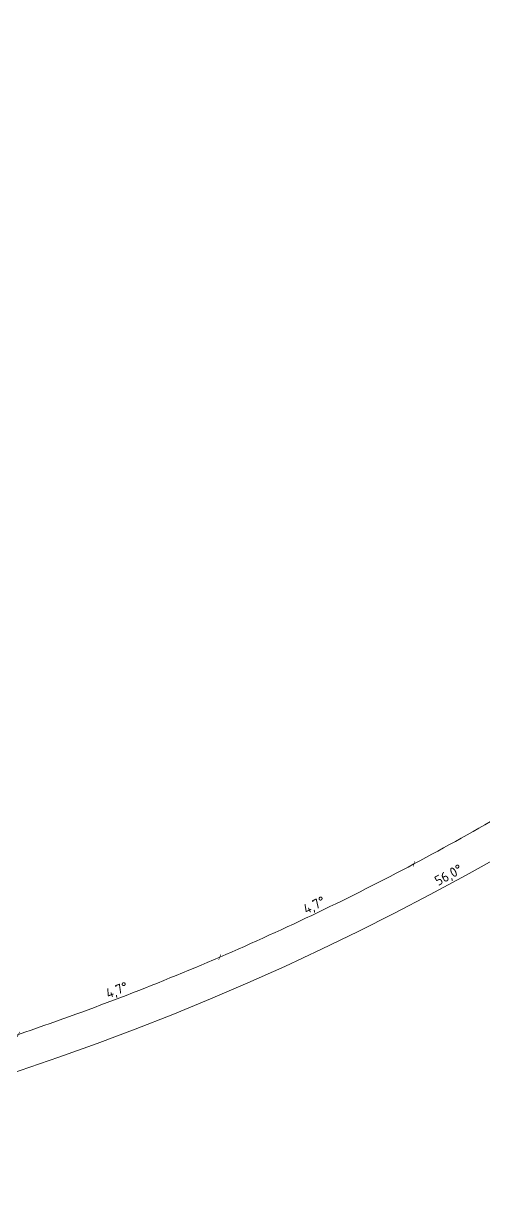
# Model space of a CAD drawing. Header units: millimetres. Extents: x -327266 to 67083, y -1396454 to -1187300.
# Drawn here: x -44970 to -26483, y -1393753 to -1346068 of the extents above; entities that cross this region are included whole.
import ezdxf

# ---------------------------------------------------------------- set-up
doc = ezdxf.new("R2010")
doc.units = ezdxf.units.MM
doc.layers.add('A-ANNO-DIMS', color=7, linetype='Continuous', lineweight=9)
doc.layers.add('Вставка', color=252, linetype='Continuous')
doc.styles.add('GOST 2.304', font='')
doc.styles.get('GOST 2.304').set_extended_font_data('GOST Common')
doc.linetypes.add('Truba', pattern='A,3e-05,[4,MSH_7,S=1,R=0,X=0,Y=0],-3.022072', length=3.022102)
doc.dimstyles.new('М-200', dxfattribs={"dimtxt": 400, "dimasz": 160, "dimexe": 200, "dimexo": 400, "dimgap": 50, "dimtad": 1, "dimdec": 0, "dimzin": 0, "dimdsep": 46, "dimtxsty": 'GOST 2.304', "dimblk": 'ARCHTICK', "dimcen": 180, "dimdle": 200, "dimadec": 0, "dimazin": 0, "dimtfac": 1, "dimtdec": 0, "dimtmove": 1, "dimatfit": 0, "dimfxl": 1, "dimtolj": 1, "dimtzin": 0, "dimarcsym": 0})

# ---------------------------------------------------------------- blocks, each defined once
blk = doc.blocks.new('_ArchTick')
at = {"color": 0, "linetype": 'ByBlock', "const_width": 0.15}
blk.add_lwpolyline([(-0.5, -0.5), (0.5, 0.5)], dxfattribs=at)
blk = doc.blocks.new('*D41')
at = {"layer": 'A-ANNO-DIMS', "color": 0, "lineweight": -2, "transparency": 16777216}
blk.add_arc((-165704, -113309), 107894, 270, 326, dxfattribs=at)
at = {"layer": 'Defpoints', "color": 0, "lineweight": 30, "transparency": 16777216}
for p in [(-165704, -113309), (-165704, -113309), (-75741, -173990), (-131171, -215528), (-165704, -221903)]:
    blk.add_point(p, dxfattribs=at)
at = {"layer": 'A-ANNO-DIMS', "color": 0, "lineweight": -2, "transparency": 16777216, "xscale": 160, "yscale": 160, "zscale": 160}
for p, rotation in [((-76255, -173643), 55.99999895826774), ((-165704, -221203), 179.9999981265246)]:
    blk.add_blockref('_ArchTick', p, dxfattribs=dict(at, rotation=rotation))
at = {"layer": 'A-ANNO-DIMS', "color": 0, "transparency": 16777216, "insert": (-114300, -207822), "char_height": 400, "attachment_point": 5, "rotation": 28.5412, "style": 'GOST 2.304'}
blk.add_mtext('\\A1;56,0%%D', dxfattribs=at)
blk = doc.blocks.new('*D44')
at = {"layer": 'A-ANNO-DIMS', "color": 0, "lineweight": -2, "transparency": 16777216}
blk.add_arc((-165704, -113309), 106494, 283.99999, 288.66666, dxfattribs=at)
at = {"layer": 'Defpoints', "color": 0, "lineweight": 30, "transparency": 16777216}
for p in [(-165704, -113309), (-165704, -113309), (-131171, -215528), (-137145, -215903), (-139433, -218678)]:
    blk.add_point(p, dxfattribs=at)
at = {"layer": 'A-ANNO-DIMS', "color": 0, "lineweight": -2, "transparency": 16777216, "xscale": 160, "yscale": 160, "zscale": 160}
for p, rotation in [((-131619, -214202), 18.66666494358746), ((-139941, -216640), 193.9999872122168)]:
    blk.add_blockref('_ArchTick', p, dxfattribs=dict(at, rotation=rotation))
at = {"layer": 'A-ANNO-DIMS', "color": 0, "transparency": 16777216, "insert": (-135837, -215227), "char_height": 400, "attachment_point": 5, "rotation": 16.3333, "style": 'GOST 2.304'}
blk.add_mtext('\\A1;4,7%%D', dxfattribs=at)
blk = doc.blocks.new('*D45')
at = {"layer": 'A-ANNO-DIMS', "color": 0, "lineweight": -2, "transparency": 16777216}
blk.add_arc((-165704, -113309), 106494, 288.66666, 293.33333, dxfattribs=at)
at = {"layer": 'Defpoints', "color": 0, "lineweight": 30, "transparency": 16777216}
for p in [(-165704, -113309), (-165704, -113309), (-122969, -212379), (-128893, -213239), (-131171, -215528)]:
    blk.add_point(p, dxfattribs=at)
at = {"layer": 'A-ANNO-DIMS', "color": 0, "lineweight": -2, "transparency": 16777216, "xscale": 160, "yscale": 160, "zscale": 160}
for p, rotation in [((-123524, -211094), 23.3333316566568), ((-131619, -214202), 198.6666649435874)]:
    blk.add_blockref('_ArchTick', p, dxfattribs=dict(at, rotation=rotation))
at = {"layer": 'A-ANNO-DIMS', "color": 0, "transparency": 16777216, "insert": (-127644, -212459), "char_height": 400, "attachment_point": 5, "rotation": 21, "style": 'GOST 2.304'}
blk.add_mtext('\\A1;4,7%%D', dxfattribs=at)
blk = doc.blocks.new('*D46')
at = {"layer": 'A-ANNO-DIMS', "color": 0, "lineweight": -2, "transparency": 16777216}
blk.add_arc((-165704, -113309), 106494, 293.33333, 298, dxfattribs=at)
at = {"layer": 'Defpoints', "color": 0, "lineweight": 30, "transparency": 16777216}
for p in [(-165704, -113309), (-165704, -113309), (-115051, -208574), (-120885, -209913), (-122969, -212379)]:
    blk.add_point(p, dxfattribs=at)
at = {"layer": 'A-ANNO-DIMS', "color": 0, "lineweight": -2, "transparency": 16777216, "xscale": 160, "yscale": 160, "zscale": 160}
for p, rotation in [((-115708, -207338), 27.99999833436108), ((-123524, -211094), 203.3333316566568)]:
    blk.add_blockref('_ArchTick', p, dxfattribs=dict(at, rotation=rotation))
at = {"layer": 'A-ANNO-DIMS', "color": 0, "transparency": 16777216, "insert": (-119703, -209034), "char_height": 400, "attachment_point": 5, "rotation": 25.6667, "style": 'GOST 2.304'}
blk.add_mtext('\\A1;4,7%%D', dxfattribs=at)
blk = doc.blocks.new('*D47')
at = {"layer": 'A-ANNO-DIMS', "color": 0, "lineweight": -2, "transparency": 16777216}
blk.add_arc((-165704, -113309), 106494, 298, 302.66667, dxfattribs=at)
at = {"layer": 'Defpoints', "color": 0, "lineweight": 30, "transparency": 16777216}
for p in [(-165704, -113309), (-165704, -113309), (-107468, -204137), (-113174, -205946), (-115051, -208574)]:
    blk.add_point(p, dxfattribs=at)
at = {"layer": 'A-ANNO-DIMS', "color": 0, "lineweight": -2, "transparency": 16777216, "xscale": 160, "yscale": 160, "zscale": 160}
for p, rotation in [((-108223, -202959), 32.66666510967951), ((-115708, -207338), 207.9999983343615)]:
    blk.add_blockref('_ArchTick', p, dxfattribs=dict(at, rotation=rotation))
at = {"layer": 'A-ANNO-DIMS', "color": 0, "transparency": 16777216, "insert": (-112068, -204974), "char_height": 400, "attachment_point": 5, "rotation": 30.3333, "style": 'GOST 2.304'}
blk.add_mtext('\\A1;4,7%%D', dxfattribs=at)
blk = doc.blocks.new('Оси200')
at = {"layer": 'A-ANNO-DIMS', "color": 253}
dim = blk.add_angular_dim_2l(base=(-131171, -215527.9), line1=((-165703.8, -113309.3), (-75741.3, -173989.8)), line2=((-165703.8, -113309.3), (-165703.8, -221903.3)), text='56,0%%D', dimstyle='М-200', override={"dimadec": 2, "dimtmove": 2}, dxfattribs=at)
dim.commit()
dim.dimension.update_dxf_attribs({"geometry": '*D41', "text_midpoint": (-114299.5, -207822), "dimtype": 130})
for base, line1, line2, picture, middle in [((-137145, -215902.7), ((-165703.8, -113309.3), (-131171, -215527.9)), ((-165703.8, -113309.3), (-139432.5, -218677.6)), '*D44', (-135836.5, -215227.3)), ((-128892.8, -213239.1), ((-165703.8, -113309.3), (-122969.1, -212379.5)), ((-165703.8, -113309.3), (-131171, -215527.9)), '*D45', (-127643.6, -212459.4)), ((-120884.7, -209912.9), ((-165703.8, -113309.3), (-115050.5, -208574.2)), ((-165703.8, -113309.3), (-122969.1, -212379.5)), '*D46', (-119703.1, -209034.2)), ((-113173.7, -205946.2), ((-165703.8, -113309.3), (-107467.8, -204137.3)), ((-165703.8, -113309.3), (-115050.5, -208574.2)), '*D47', (-112067.5, -204974.3))]:
    dim = blk.add_angular_dim_2l(base=base, line1=line1, line2=line2, text='4,7%%D', dimstyle='М-200', dxfattribs=at)
    dim.commit()
    dim.dimension.update_dxf_attribs({"geometry": picture, "text_midpoint": middle})
blk = doc.blocks.new('A$C20f07326')
at = {"layer": 'A-ANNO-DIMS', "color": 253}
blk.add_blockref('Оси200', (404603.7, 213803.6), dxfattribs=at)

msp = doc.modelspace()

# ---------------------------------------------------------------- block references
at = {"layer": 'Вставка', "linetype": 'Truba', "lineweight": 30, "ltscale": 100}
msp.add_blockref('A$C20f07326', (-318166, -1386354), dxfattribs=at)

doc.saveas('drawing.dxf')
